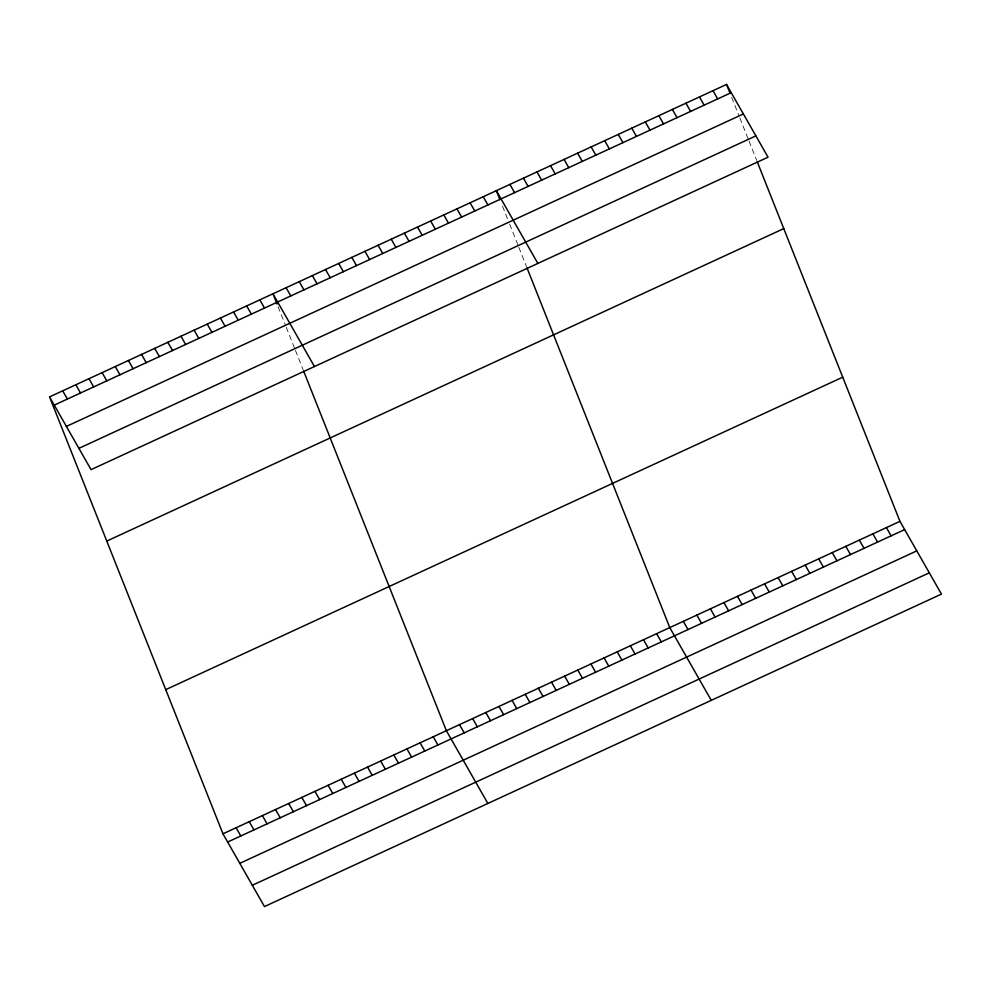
<?xml version="1.0" encoding="UTF-8"?>
<svg xmlns="http://www.w3.org/2000/svg" width="991" height="991" viewBox="0 0 991 991"><rect width="100%" height="100%" fill="white"/><g stroke="black" fill="none" stroke-linecap="round" stroke-linejoin="round"><path stroke-width="0.74" stroke-dasharray="4.96 3.72" d="M731.643 97.304L738.803 115.328M739.819 117.904L748.502 139.793M749.023 141.069L756.678 160.381M502.487 206.116L508.618 221.563M509.647 224.139L518.33 246.028M518.838 247.316L526.506 266.616M278.062 306.653L285.222 324.676M286.238 327.253L294.922 349.142M295.442 350.418L303.097 369.73"/><path stroke-width="1.49" d="M49.55 396.895L726.539 84.433L768.037 157.185L91.048 469.647L49.55 396.895L222.963 833.815L264.461 906.567L941.45 594.105L899.952 521.353L757.198 161.669M54.245 405.121L731.222 92.659M66.385 426.415L743.374 113.953M78.896 448.353L755.885 135.891M106.78 541.074L783.757 228.611M165.745 689.637L842.722 377.175M222.963 833.815L899.952 521.353M227.657 842.04L904.647 529.59M239.81 863.334L916.786 550.885M252.321 885.273L929.31 572.823M713 90.677L717.682 98.902M699.46 96.932L704.143 105.157M685.921 103.175L690.603 111.401M672.381 109.431L677.064 117.656M658.842 115.674L663.524 123.9M886.412 527.608L891.107 535.834M645.302 121.93L649.985 130.155M872.873 533.852L877.568 542.089M631.763 128.173L636.445 136.399M859.333 540.107L864.028 548.333M618.223 134.429L622.905 142.654M845.794 546.351L850.489 554.588M604.683 140.672L609.366 148.898M832.254 552.606L836.949 560.832M591.144 146.916L595.826 155.153M818.715 558.85L823.41 567.075M577.604 153.171L582.287 161.397M805.175 565.105L809.87 573.331M564.065 159.415L568.747 167.652M791.636 571.349L796.33 579.574M550.513 165.67L555.208 173.896M778.096 577.604L782.791 585.83M536.973 171.914L541.668 180.151M764.557 583.848L769.251 592.073M523.434 178.169L528.129 186.395M751.017 590.103L755.712 598.329M509.894 184.413L514.589 192.65M737.477 596.347L742.172 604.572M537.853 263.42L496.355 190.668L499.935 199.674M723.938 602.602L728.633 610.828M483.224 196.726L487.906 204.964M710.398 608.846L715.093 617.071M470.081 202.796L474.776 211.021M696.859 615.101L701.554 623.327M456.938 208.866L461.633 217.091M683.319 621.345L688.014 629.57M443.795 214.923L448.489 223.161M711.278 700.352L669.78 627.6L527.014 267.904M430.651 220.993L435.346 229.218M656.637 633.658L661.331 641.883M417.508 227.063L422.203 235.288M643.493 639.728L648.188 647.953M404.365 233.12L409.06 241.346M630.35 645.785L635.045 654.023M391.234 239.19L395.917 247.416M617.207 651.855L621.902 660.08M378.091 245.26L382.774 253.485M604.076 657.925L608.759 666.15M364.948 251.318L369.643 259.543M590.933 663.982L595.628 672.22M351.805 257.387L356.5 265.613M577.79 670.052L582.485 678.278M338.662 263.445L343.357 271.683M564.647 676.122L569.342 684.347M325.519 269.515L330.214 277.74M551.504 682.18L556.199 690.405M312.376 275.585L317.07 283.81M538.361 688.25L543.056 696.475M299.232 281.642L303.927 289.88M525.218 694.319L529.912 702.545M286.102 287.712L290.784 295.937M512.087 700.377L516.769 708.602M314.457 366.534L272.959 293.782L277.046 304.076M498.944 706.447L503.626 714.672M259.815 299.839L264.51 308.077M485.801 712.517L490.495 720.742M246.672 305.909L251.367 314.135M472.657 718.574L477.352 726.799M233.529 311.979L238.224 320.204M459.514 724.644L464.209 732.869M220.386 318.037L225.081 326.262M487.869 803.453L446.371 730.701L303.618 371.018M207.243 324.107L211.938 332.332M433.228 736.771L437.923 744.997M194.112 330.176L198.795 338.402M420.085 742.841L424.78 751.067M180.969 336.234L185.651 344.459M406.954 748.899L411.637 757.136M167.826 342.304L172.521 350.529M393.811 754.969L398.506 763.194M154.683 348.361L159.378 356.599M380.668 761.038L385.363 769.264M141.54 354.431L146.234 362.656M367.525 767.096L372.22 775.321M128.396 360.501L133.091 368.726M354.382 773.166L359.076 781.391M115.253 366.559L119.948 374.796M341.238 779.236L345.933 787.461M102.11 372.628L106.805 380.854M328.095 785.293L332.79 793.518M88.979 378.698L93.662 386.924M314.965 791.363L319.647 799.588M75.836 384.756L80.531 392.981M301.821 797.421L306.504 805.658M62.693 390.826L67.388 399.051M288.678 803.49L293.373 811.716M275.535 809.56L280.23 817.786M262.392 815.618L267.087 823.855M249.249 821.688L253.944 829.913M236.106 827.758L240.801 835.983M726.539 84.433L730.107 93.439"/></g></svg>
